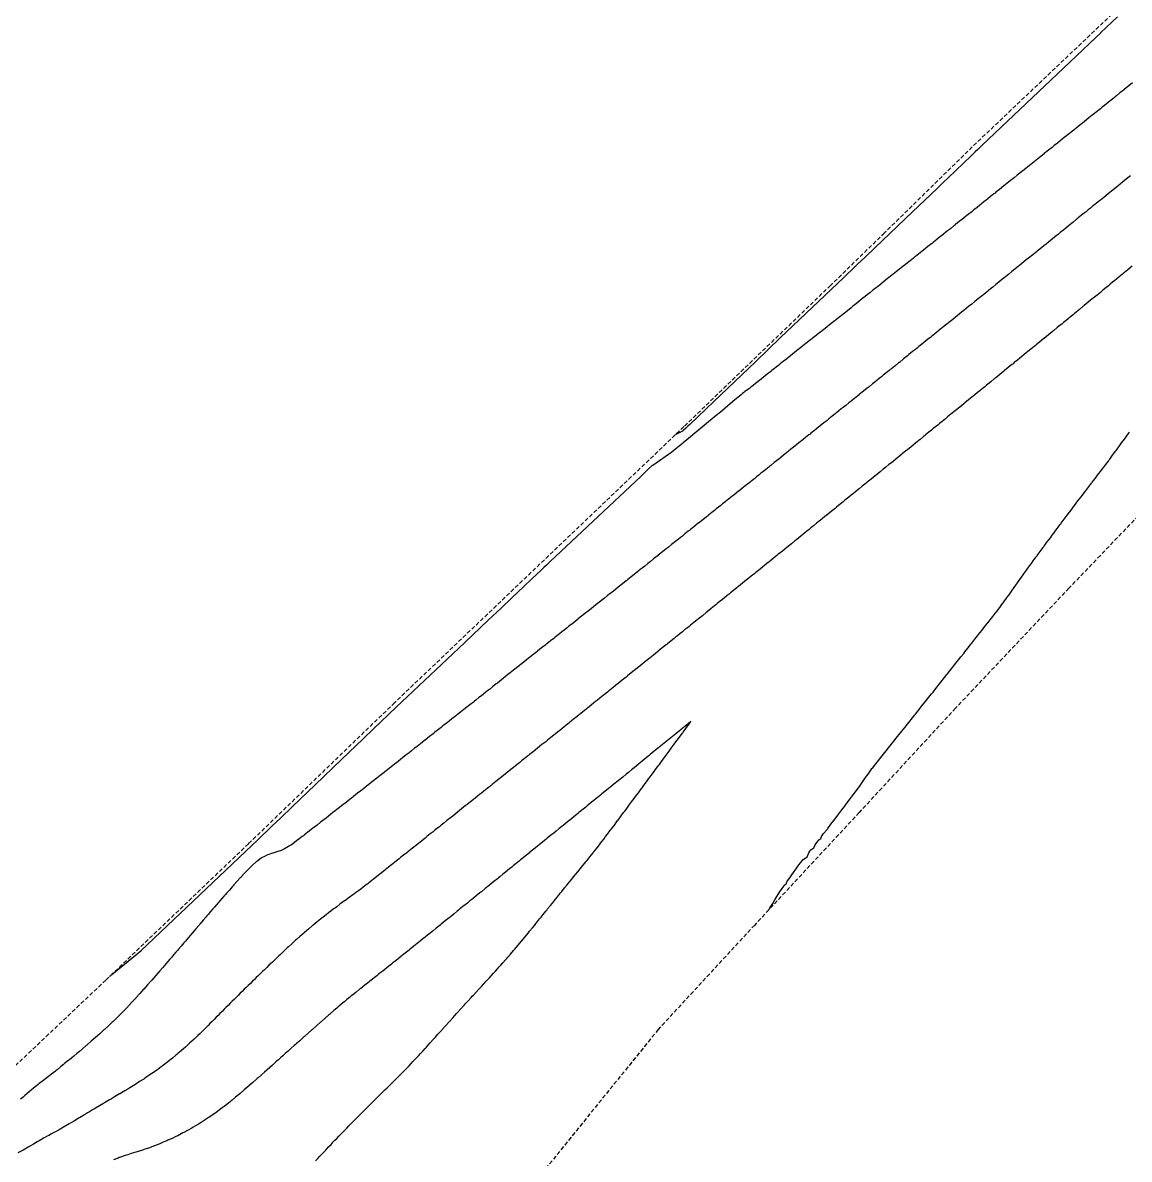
# Model space of a CAD drawing. Extents: x 6012137 to 6013842, y 2108997 to 2110704.
# Drawn here: x 6013451.6 to 6013589.3, y 2110347.5 to 2110488.9 of the extents above; entities that cross this region are included whole.
import ezdxf

# ---------------------------------------------------------------- set-up
doc = ezdxf.new("R2010")
doc.units = 0
doc.linetypes.add('HIDDENX2', pattern=[0.75, 0.5, -0.25])
doc.layers.get('0').update_dxf_attribs({"linetype": 'CONTINUOUS'})

msp = doc.modelspace()

# ---------------------------------------------------------------- linework, layer by layer
at = {"color": 6, "linetype": 'CONTINUOUS', "flags": 128}
for points in [[(6013587.8, 2110489.62), (6013585.72, 2110487.64), (6013585.69, 2110487.62), (6013585.12, 2110487.08), (6013582.67, 2110484.75), (6013570.97, 2110473.65), (6013570.6, 2110473.29), (6013570.42, 2110473.12), (6013570.12, 2110472.84), (6013569.52, 2110472.26), (6013568.72, 2110471.5), (6013567.62, 2110470.45), (6013566.03, 2110468.93), (6013565.37, 2110468.29), (6013562.32, 2110465.38), (6013559.49, 2110462.68), (6013557.67, 2110460.94), (6013556.41, 2110459.73), (6013555.47, 2110458.84), (6013554.75, 2110458.15), (6013554.18, 2110457.6), (6013553.71, 2110457.16), (6013552.23, 2110455.74), (6013545.87, 2110449.67), (6013544.36, 2110448.22), (6013542.78, 2110446.71), (6013537.6, 2110441.77), (6013534.62, 2110438.92), (6013534.37, 2110438.69), (6013534.28, 2110438.6), (6013534.23, 2110438.56), (6013534.2, 2110438.53), (6013534.18, 2110438.51), (6013534.17, 2110438.49), (6013534.16, 2110438.48), (6013534.15, 2110438.48), (6013534.15, 2110438.47), (6013534.14, 2110438.47), (6013534.14, 2110438.46), (6013534.13, 2110438.46), (6013534.13, 2110438.45), (6013534.13, 2110438.45), (6013533.8, 2110438.14), (6013533.8, 2110438.14), (6013533.79, 2110438.14), (6013533.79, 2110438.14), (6013533.79, 2110438.13), (6013533.78, 2110438.13), (6013533.77, 2110438.13), (6013533.77, 2110438.12), (6013533.76, 2110438.12), (6013533.75, 2110438.11), (6013533.73, 2110438.1), (6013533.7, 2110438.09), (6013532.86, 2110437.67), (6013532.85, 2110437.66), (6013532.85, 2110437.66)], [(6013589.68, 2110481.42), (6013589.23, 2110481.06), (6013588.68, 2110480.62), (6013588.68, 2110480.61), (6013588.67, 2110480.61), (6013588.12, 2110480.17), (6013587.68, 2110479.81), (6013587.57, 2110479.72), (6013587.43, 2110479.61), (6013587.01, 2110479.27), (6013586.68, 2110479.01), (6013586.46, 2110478.83), (6013586.18, 2110478.61), (6013585.9, 2110478.38), (6013585.68, 2110478.2), (6013585.35, 2110477.94), (6013584.94, 2110477.61), (6013584.8, 2110477.49), (6013584.68, 2110477.4), (6013584.24, 2110477.05), (6013583.7, 2110476.61), (6013583.69, 2110476.6), (6013583.68, 2110476.59), (6013583.13, 2110476.15), (6013582.68, 2110475.79), (6013582.58, 2110475.71), (6013582.45, 2110475.61), (6013582.02, 2110475.26), (6013581.68, 2110474.99), (6013581.47, 2110474.82), (6013581.2, 2110474.61), (6013580.91, 2110474.37), (6013580.68, 2110474.19), (6013580.36, 2110473.93), (6013579.95, 2110473.61), (6013579.8, 2110473.49), (6013579.68, 2110473.39), (6013579.25, 2110473.04), (6013578.7, 2110472.61), (6013578.69, 2110472.6), (6013578.68, 2110472.59), (6013578.13, 2110472.15), (6013577.68, 2110471.79), (6013577.58, 2110471.71), (6013577.45, 2110471.61), (6013577.02, 2110471.27), (6013576.68, 2110470.99), (6013576.46, 2110470.82), (6013576.19, 2110470.61), (6013575.91, 2110470.38), (6013575.68, 2110470.2), (6013575.35, 2110469.93), (6013574.94, 2110469.61), (6013574.8, 2110469.49), (6013574.68, 2110469.4), (6013573.69, 2110468.61), (6013573.68, 2110468.6), (6013573.13, 2110468.16), (6013572.68, 2110467.8), (6013572.58, 2110467.71), (6013572.44, 2110467.61), (6013572.02, 2110467.27), (6013571.68, 2110466.99), (6013571.46, 2110466.82), (6013571.2, 2110466.61), (6013570.91, 2110466.38), (6013570.68, 2110466.19), (6013570.35, 2110465.93), (6013569.95, 2110465.61), (6013569.8, 2110465.49), (6013569.68, 2110465.39), (6013569.24, 2110465.04), (6013568.7, 2110464.61), (6013568.69, 2110464.6), (6013568.68, 2110464.59), (6013568.13, 2110464.15), (6013567.68, 2110463.79), (6013567.58, 2110463.71), (6013567.45, 2110463.61), (6013567.02, 2110463.27), (6013566.68, 2110462.99), (6013566.46, 2110462.82), (6013566.19, 2110462.61), (6013565.91, 2110462.38), (6013565.68, 2110462.2), (6013565.35, 2110461.93), (6013564.94, 2110461.61), (6013564.8, 2110461.49), (6013564.68, 2110461.4), (6013564.24, 2110461.05), (6013563.68, 2110460.61), (6013563.68, 2110460.6), (6013563.68, 2110460.6), (6013563.12, 2110460.16), (6013562.68, 2110459.81), (6013562.57, 2110459.72), (6013562.42, 2110459.61), (6013562.01, 2110459.28), (6013561.68, 2110459.02), (6013561.45, 2110458.83), (6013561.17, 2110458.61), (6013560.9, 2110458.39), (6013560.68, 2110458.22), (6013560.34, 2110457.95), (6013559.91, 2110457.61), (6013559.78, 2110457.51), (6013559.68, 2110457.43), (6013559.22, 2110457.06), (6013558.68, 2110456.63), (6013558.67, 2110456.62), (6013558.65, 2110456.61), (6013558.11, 2110456.18), (6013557.68, 2110455.84), (6013557.55, 2110455.73), (6013557.39, 2110455.61), (6013557, 2110455.29), (6013556.68, 2110455.04), (6013556.44, 2110454.85), (6013556.14, 2110454.61), (6013555.88, 2110454.4), (6013555.68, 2110454.24), (6013555.33, 2110453.96), (6013554.89, 2110453.61), (6013554.77, 2110453.51), (6013554.68, 2110453.44), (6013554.22, 2110453.07), (6013553.68, 2110452.64), (6013553.66, 2110452.63), (6013553.63, 2110452.61), (6013553.1, 2110452.19), (6013552.68, 2110451.85), (6013552.54, 2110451.74), (6013552.37, 2110451.61), (6013551.99, 2110451.3), (6013551.68, 2110451.06), (6013551.43, 2110450.86), (6013551.11, 2110450.61), (6013550.87, 2110450.41), (6013550.68, 2110450.26), (6013550.31, 2110449.97), (6013549.85, 2110449.61), (6013549.76, 2110449.53), (6013549.68, 2110449.47), (6013549.2, 2110449.09), (6013548.68, 2110448.68), (6013548.59, 2110448.61), (6013547.68, 2110447.89), (6013547.33, 2110447.61), (6013546.97, 2110447.32), (6013546.68, 2110447.09), (6013546.06, 2110446.61), (6013545.85, 2110446.44), (6013545.68, 2110446.3), (6013544.8, 2110445.61), (6013544.73, 2110445.55), (6013544.68, 2110445.51), (6013544.22, 2110445.15), (6013543.48, 2110444.56), (6013542.79, 2110444.01), (6013542.48, 2110443.77), (6013542.31, 2110443.63), (6013542.2, 2110443.55), (6013542.12, 2110443.48), (6013542.07, 2110443.44), (6013542.02, 2110443.4), (6013541.91, 2110443.32), (6013541.47, 2110443.01), (6013541.4, 2110442.95), (6013541.31, 2110442.88), (6013541.18, 2110442.77), (6013540.98, 2110442.6), (6013540.62, 2110442.3), (6013540.42, 2110442.12), (6013539.98, 2110441.75), (6013539.01, 2110440.93), (6013538.68, 2110440.66), (6013538.62, 2110440.61), (6013537.68, 2110439.85), (6013537.4, 2110439.61), (6013536.68, 2110439.01), (6013536.2, 2110438.61), (6013535.68, 2110438.18), (6013534.98, 2110437.61), (6013534.68, 2110437.36), (6013533.77, 2110436.61), (6013533.68, 2110436.53), (6013533.27, 2110436.2), (6013532.86, 2110435.86), (6013532.36, 2110435.47), (6013529.99, 2110433.82), (6013529.9, 2110433.76), (6013529.49, 2110433.37), (6013528.87, 2110432.79), (6013528.77, 2110432.7), (6013528.5, 2110432.45), (6013517.24, 2110421.85), (6013517.03, 2110421.65), (6013516.78, 2110421.41), (6013516.47, 2110421.12), (6013516.08, 2110420.75), (6013515.59, 2110420.28), (6013514.92, 2110419.65), (6013513.98, 2110418.75), (6013512.47, 2110417.32), (6013511.14, 2110416.06), (6013509.53, 2110414.54), (6013506.62, 2110411.78), (6013504.41, 2110409.69), (6013498.08, 2110403.73), (6013496.19, 2110401.92), (6013495.24, 2110401.01), (6013493.97, 2110399.79), (6013492.19, 2110398.08), (6013491.29, 2110397.21), (6013488, 2110394.07), (6013485.18, 2110391.36), (6013483.64, 2110389.89), (6013482.66, 2110388.95), (6013481.99, 2110388.31), (6013481.49, 2110387.83), (6013481.11, 2110387.47), (6013480.81, 2110387.17), (6013480.11, 2110386.51), (6013470.43, 2110377.29), (6013466.33, 2110373.39), (6013466.31, 2110373.37), (6013462.71, 2110370.43), (6013462.6, 2110370.35), (6013462.54, 2110370.3), (6013462.5, 2110370.26), (6013462.47, 2110370.24), (6013462.45, 2110370.23), (6013462.43, 2110370.21), (6013462.4, 2110370.19)], [(6013589.43, 2110469.86), (6013589.11, 2110469.61), (6013588.87, 2110469.41), (6013588.68, 2110469.26), (6013587.88, 2110468.61), (6013587.68, 2110468.44), (6013587.22, 2110468.07), (6013586.68, 2110467.64), (6013586.66, 2110467.62), (6013586.64, 2110467.61), (6013586.11, 2110467.17), (6013585.68, 2110466.83), (6013585.56, 2110466.73), (6013585.41, 2110466.61), (6013585.01, 2110466.28), (6013584.68, 2110466.02), (6013584.45, 2110465.83), (6013584.17, 2110465.61), (6013583.9, 2110465.39), (6013583.68, 2110465.21), (6013583.35, 2110464.94), (6013582.94, 2110464.61), (6013582.8, 2110464.49), (6013582.68, 2110464.4), (6013582.24, 2110464.04), (6013581.7, 2110463.61), (6013581.69, 2110463.6), (6013581.68, 2110463.59), (6013581.14, 2110463.15), (6013580.68, 2110462.78), (6013580.59, 2110462.7), (6013580.47, 2110462.61), (6013580.03, 2110462.25), (6013579.68, 2110461.97), (6013579.48, 2110461.81), (6013579.23, 2110461.61), (6013578.93, 2110461.36), (6013578.68, 2110461.16), (6013578.37, 2110460.91), (6013577.99, 2110460.61), (6013577.82, 2110460.47), (6013577.68, 2110460.35), (6013577.27, 2110460.02), (6013576.76, 2110459.61), (6013576.71, 2110459.57), (6013576.68, 2110459.55), (6013576.16, 2110459.13), (6013575.68, 2110458.74), (6013575.61, 2110458.68), (6013575.52, 2110458.61), (6013575.06, 2110458.23), (6013574.68, 2110457.93), (6013574.28, 2110457.61), (6013573.68, 2110457.12), (6013573.4, 2110456.89), (6013573.05, 2110456.61), (6013572.84, 2110456.44), (6013572.68, 2110456.31), (6013572.29, 2110456), (6013571.81, 2110455.61), (6013571.74, 2110455.55), (6013571.68, 2110455.5), (6013571.18, 2110455.1), (6013570.68, 2110454.7), (6013570.63, 2110454.66), (6013570.57, 2110454.61), (6013570.08, 2110454.21), (6013569.68, 2110453.89), (6013569.52, 2110453.77), (6013569.32, 2110453.61), (6013568.97, 2110453.32), (6013568.68, 2110453.09), (6013568.41, 2110452.87), (6013568.08, 2110452.61), (6013567.86, 2110452.43), (6013567.68, 2110452.28), (6013567.31, 2110451.98), (6013566.84, 2110451.61), (6013566.75, 2110451.53), (6013566.68, 2110451.48), (6013566.2, 2110451.09), (6013565.68, 2110450.67), (6013565.65, 2110450.64), (6013565.6, 2110450.61), (6013565.09, 2110450.19), (6013564.68, 2110449.86), (6013564.54, 2110449.75), (6013564.36, 2110449.61), (6013563.98, 2110449.3), (6013563.68, 2110449.06), (6013563.43, 2110448.86), (6013563.12, 2110448.61), (6013562.88, 2110448.41), (6013562.68, 2110448.25), (6013562.32, 2110447.97), (6013561.87, 2110447.61), (6013561.77, 2110447.52), (6013561.68, 2110447.45), (6013561.21, 2110447.07), (6013560.68, 2110446.64), (6013560.66, 2110446.63), (6013560.63, 2110446.61), (6013560.1, 2110446.18), (6013559.68, 2110445.84), (6013559.55, 2110445.74), (6013559.39, 2110445.61), (6013559, 2110445.29), (6013558.68, 2110445.03), (6013558.44, 2110444.84), (6013558.15, 2110444.61), (6013557.89, 2110444.4), (6013557.68, 2110444.23), (6013557.34, 2110443.95), (6013556.91, 2110443.61), (6013556.78, 2110443.51), (6013556.68, 2110443.43), (6013556.23, 2110443.06), (6013555.68, 2110442.62), (6013555.67, 2110442.62), (6013555.66, 2110442.61), (6013555.12, 2110442.17), (6013554.68, 2110441.82), (6013554.56, 2110441.73), (6013554.41, 2110441.61), (6013554.01, 2110441.28), (6013553.68, 2110441.02), (6013553.45, 2110440.84), (6013553.16, 2110440.61), (6013552.9, 2110440.39), (6013552.68, 2110440.22), (6013552.34, 2110439.95), (6013551.92, 2110439.61), (6013551.79, 2110439.5), (6013551.68, 2110439.42), (6013551.23, 2110439.06), (6013550.68, 2110438.61), (6013550.68, 2110438.61), (6013550.67, 2110438.61), (6013550.12, 2110438.17), (6013549.68, 2110437.81), (6013549.57, 2110437.72), (6013549.42, 2110437.61), (6013549.01, 2110437.28), (6013548.68, 2110437.01), (6013548.18, 2110436.61), (6013547.68, 2110436.21), (6013547.35, 2110435.94), (6013546.93, 2110435.61), (6013546.79, 2110435.5), (6013546.68, 2110435.41), (6013546.24, 2110435.05), (6013545.68, 2110434.61), (6013545.68, 2110434.61), (6013545.68, 2110434.61), (6013545.12, 2110434.16), (6013544.68, 2110433.81), (6013544.57, 2110433.72), (6013544.43, 2110433.61), (6013544.01, 2110433.27), (6013543.68, 2110433), (6013543.46, 2110432.83), (6013543.18, 2110432.61), (6013542.9, 2110432.38), (6013542.68, 2110432.2), (6013542.35, 2110431.94), (6013541.94, 2110431.61), (6013541.79, 2110431.49), (6013541.68, 2110431.4), (6013541.24, 2110431.05), (6013540.69, 2110430.61), (6013540.68, 2110430.6), (6013540.68, 2110430.6), (6013540.13, 2110430.16), (6013539.68, 2110429.8), (6013539.57, 2110429.72), (6013539.43, 2110429.61), (6013539.01, 2110429.27), (6013538.68, 2110429.01), (6013538.46, 2110428.83), (6013538.18, 2110428.61), (6013537.9, 2110428.39), (6013537.68, 2110428.21), (6013537.35, 2110427.94), (6013536.92, 2110427.61), (6013536.79, 2110427.5), (6013536.68, 2110427.41), (6013536.23, 2110427.05), (6013535.68, 2110426.61), (6013535.68, 2110426.61), (6013535.67, 2110426.61), (6013535.12, 2110426.17), (6013534.68, 2110425.82), (6013534.56, 2110425.72), (6013534.42, 2110425.61), (6013534.01, 2110425.28), (6013533.68, 2110425.02), (6013533.45, 2110424.84), (6013533.16, 2110424.61), (6013532.89, 2110424.39), (6013532.68, 2110424.22), (6013532.34, 2110423.95), (6013531.91, 2110423.61), (6013531.78, 2110423.5), (6013531.68, 2110423.42), (6013531.23, 2110423.06), (6013530.68, 2110422.63), (6013530.67, 2110422.62), (6013530.66, 2110422.61), (6013530.11, 2110422.17), (6013529.68, 2110421.83), (6013529.56, 2110421.73), (6013529.4, 2110421.61), (6013529, 2110421.29), (6013528.68, 2110421.03), (6013528.44, 2110420.84), (6013528.15, 2110420.61), (6013527.89, 2110420.4), (6013527.68, 2110420.23), (6013527.33, 2110419.95), (6013526.9, 2110419.61), (6013526.78, 2110419.51), (6013526.68, 2110419.43), (6013526.22, 2110419.07), (6013525.68, 2110418.64), (6013525.66, 2110418.62), (6013525.64, 2110418.61), (6013525.11, 2110418.18), (6013524.68, 2110417.84), (6013524.55, 2110417.74), (6013524.38, 2110417.61), (6013523.99, 2110417.3), (6013523.68, 2110417.05), (6013523.43, 2110416.85), (6013523.12, 2110416.61), (6013522.88, 2110416.41), (6013522.68, 2110416.26), (6013522.32, 2110415.97), (6013521.86, 2110415.61), (6013521.76, 2110415.53), (6013521.68, 2110415.46), (6013520.99, 2110414.92), (6013520.68, 2110414.67), (6013520.64, 2110414.64), (6013520.6, 2110414.61), (6013520.09, 2110414.2), (6013519.68, 2110413.88), (6013519.53, 2110413.76), (6013519.34, 2110413.61), (6013518.97, 2110413.32), (6013518.68, 2110413.09), (6013518.41, 2110412.87), (6013518.08, 2110412.61), (6013517.86, 2110412.43), (6013517.68, 2110412.29), (6013517.3, 2110411.99), (6013516.82, 2110411.61), (6013516.74, 2110411.55), (6013516.68, 2110411.5), (6013516.18, 2110411.1), (6013515.68, 2110410.7), (6013515.63, 2110410.66), (6013515.56, 2110410.61), (6013515.07, 2110410.22), (6013514.68, 2110409.91), (6013514.51, 2110409.78), (6013514.3, 2110409.61), (6013513.95, 2110409.33), (6013513.68, 2110409.11), (6013513.4, 2110408.89), (6013513.04, 2110408.61), (6013512.84, 2110408.45), (6013512.68, 2110408.32), (6013512.28, 2110408), (6013511.78, 2110407.61), (6013511.72, 2110407.56), (6013511.68, 2110407.53), (6013511.17, 2110407.12), (6013510.68, 2110406.73), (6013510.61, 2110406.68), (6013510.52, 2110406.61), (6013510.05, 2110406.24), (6013509.68, 2110405.94), (6013509.49, 2110405.79), (6013509.25, 2110405.61), (6013508.93, 2110405.35), (6013508.68, 2110405.15), (6013508.38, 2110404.91), (6013507.99, 2110404.61), (6013507.82, 2110404.47), (6013507.68, 2110404.36), (6013507.26, 2110404.03), (6013506.72, 2110403.61), (6013506.7, 2110403.59), (6013506.68, 2110403.57), (6013506.14, 2110403.15), (6013505.68, 2110402.79), (6013505.58, 2110402.71), (6013505.45, 2110402.61), (6013505.02, 2110402.27), (6013504.68, 2110402), (6013504.46, 2110401.83), (6013504.18, 2110401.61), (6013503.9, 2110401.39), (6013503.68, 2110401.21), (6013503.34, 2110400.95), (6013502.91, 2110400.61), (6013502.78, 2110400.5), (6013502.68, 2110400.42), (6013502.22, 2110400.06), (6013501.68, 2110399.63), (6013501.66, 2110399.62), (6013501.64, 2110399.61), (6013501.11, 2110399.18), (6013500.68, 2110398.84), (6013500.55, 2110398.74), (6013500.38, 2110398.61), (6013499.99, 2110398.3), (6013499.68, 2110398.05), (6013499.43, 2110397.86), (6013499.11, 2110397.61), (6013498.87, 2110397.41), (6013498.68, 2110397.26), (6013498.31, 2110396.97), (6013497.85, 2110396.61), (6013497.76, 2110396.53), (6013497.68, 2110396.47), (6013497.2, 2110396.09), (6013496.68, 2110395.68), (6013496.64, 2110395.65), (6013496.58, 2110395.61), (6013496.08, 2110395.21), (6013495.68, 2110394.89), (6013495.52, 2110394.77), (6013495.31, 2110394.61), (6013494.96, 2110394.33), (6013494.68, 2110394.11), (6013494.4, 2110393.89), (6013494.04, 2110393.61), (6013493.84, 2110393.45), (6013493.68, 2110393.32), (6013493.28, 2110393.01), (6013492.77, 2110392.61), (6013492.72, 2110392.57), (6013492.68, 2110392.54), (6013492.16, 2110392.13), (6013491.68, 2110391.75), (6013491.6, 2110391.69), (6013491.5, 2110391.61), (6013491.04, 2110391.25), (6013490.68, 2110390.97), (6013490.48, 2110390.81), (6013490.22, 2110390.61), (6013489.92, 2110390.37), (6013489.68, 2110390.18), (6013489.36, 2110389.93), (6013488.94, 2110389.61), (6013488.8, 2110389.49), (6013488.68, 2110389.4), (6013488.24, 2110389.05), (6013487.68, 2110388.62), (6013487.67, 2110388.61), (6013487.67, 2110388.61), (6013487.11, 2110388.17), (6013486.68, 2110387.83), (6013486.55, 2110387.73), (6013486.39, 2110387.61), (6013485.99, 2110387.3), (6013485.68, 2110387.07), (6013485.42, 2110386.87), (6013485.05, 2110386.61), (6013484.83, 2110386.46), (6013484.68, 2110386.37), (6013484.2, 2110386.09), (6013483.68, 2110385.85), (6013483.48, 2110385.81), (6013482.86, 2110385.61), (6013482.72, 2110385.56), (6013482.68, 2110385.54), (6013481.97, 2110385.32), (6013481.68, 2110385.14), (6013481.31, 2110384.98), (6013480.88, 2110384.61), (6013480.76, 2110384.53), (6013480.68, 2110384.46), (6013480.22, 2110384.07), (6013479.77, 2110383.61), (6013479.72, 2110383.56), (6013479.68, 2110383.52), (6013479.23, 2110383.06), (6013478.81, 2110382.61), (6013478.75, 2110382.54), (6013478.68, 2110382.47), (6013478.27, 2110382.02), (6013477.9, 2110381.61), (6013477.79, 2110381.49), (6013477.68, 2110381.37), (6013477.33, 2110380.96), (6013477.01, 2110380.61), (6013476.86, 2110380.43), (6013476.68, 2110380.23), (6013476.39, 2110379.9), (6013476.14, 2110379.61), (6013475.92, 2110379.36), (6013475.68, 2110379.09), (6013475.46, 2110378.83), (6013475.27, 2110378.61), (6013475, 2110378.29), (6013474.68, 2110377.92), (6013474.54, 2110377.75), (6013474.41, 2110377.61), (6013474.07, 2110377.21), (6013473.68, 2110376.75), (6013473.61, 2110376.67), (6013473.56, 2110376.61), (6013473.15, 2110376.13), (6013472.71, 2110375.61), (6013472.7, 2110375.59), (6013472.68, 2110375.57), (6013472.24, 2110375.05), (6013471.86, 2110374.61), (6013471.78, 2110374.51), (6013471.68, 2110374.4), (6013471.32, 2110373.97), (6013471.01, 2110373.61), (6013470.86, 2110373.43), (6013470.68, 2110373.22), (6013470.4, 2110372.89), (6013470.16, 2110372.61), (6013469.94, 2110372.35), (6013469.68, 2110372.06), (6013469.47, 2110371.81), (6013469.29, 2110371.61), (6013469.01, 2110371.28), (6013468.68, 2110370.9), (6013468.42, 2110370.61), (6013467.68, 2110369.77), (6013467.6, 2110369.68), (6013467.54, 2110369.61), (6013467.13, 2110369.15), (6013466.68, 2110368.64), (6013466.66, 2110368.62), (6013466.65, 2110368.61), (6013466.19, 2110368.1), (6013465.75, 2110367.61), (6013465.72, 2110367.57), (6013465.68, 2110367.52), (6013465.24, 2110367.04), (6013464.84, 2110366.61), (6013464.76, 2110366.52), (6013464.68, 2110366.44), (6013464.28, 2110366.01), (6013463.88, 2110365.61), (6013463.78, 2110365.5), (6013463.68, 2110365.41), (6013463.28, 2110365.01), (6013462.86, 2110364.61), (6013462.76, 2110364.52), (6013462.68, 2110364.45), (6013462.25, 2110364.04), (6013461.78, 2110363.61), (6013461.73, 2110363.56), (6013461.68, 2110363.52), (6013461.21, 2110363.08), (6013460.68, 2110362.61), (6013460.68, 2110362.61), (6013460.68, 2110362.61), (6013460.15, 2110362.14), (6013459.68, 2110361.74), (6013459.61, 2110361.67), (6013459.53, 2110361.61), (6013459.07, 2110361.21), (6013458.68, 2110360.89), (6013458.53, 2110360.76), (6013458.34, 2110360.61), (6013457.98, 2110360.3), (6013457.68, 2110360.06), (6013457.43, 2110359.85), (6013457.13, 2110359.61), (6013456.88, 2110359.4), (6013456.68, 2110359.25), (6013456.33, 2110358.96), (6013455.89, 2110358.61), (6013455.77, 2110358.51), (6013455.68, 2110358.44), (6013455.22, 2110358.07), (6013454.68, 2110357.65), (6013454.66, 2110357.63), (6013454.63, 2110357.61), (6013454.1, 2110357.19), (6013453.68, 2110356.87), (6013453.54, 2110356.75), (6013453.35, 2110356.61), (6013452.98, 2110356.31), (6013452.68, 2110356.07), (6013452.43, 2110355.85), (6013452.14, 2110355.61), (6013451.89, 2110355.39), (6013451.68, 2110355.21), (6013451.35, 2110354.93)], [(6013589.66, 2110458.61), (6013589.12, 2110458.16), (6013588.68, 2110457.8), (6013588.57, 2110457.72), (6013588.44, 2110457.61), (6013588.02, 2110457.27), (6013587.68, 2110456.99), (6013587.47, 2110456.82), (6013587.21, 2110456.61), (6013586.92, 2110456.37), (6013586.68, 2110456.17), (6013586.37, 2110455.92), (6013585.99, 2110455.61), (6013585.82, 2110455.47), (6013585.68, 2110455.35), (6013585.27, 2110455.02), (6013584.77, 2110454.61), (6013584.72, 2110454.57), (6013584.68, 2110454.53), (6013584.17, 2110454.11), (6013583.68, 2110453.71), (6013583.62, 2110453.66), (6013583.55, 2110453.61), (6013583.07, 2110453.21), (6013582.68, 2110452.89), (6013582.52, 2110452.76), (6013582.33, 2110452.61), (6013581.97, 2110452.31), (6013581.68, 2110452.07), (6013581.42, 2110451.86), (6013581.11, 2110451.61), (6013580.87, 2110451.41), (6013580.68, 2110451.25), (6013580.32, 2110450.96), (6013579.89, 2110450.61), (6013579.77, 2110450.51), (6013579.68, 2110450.43), (6013579.22, 2110450.06), (6013578.68, 2110449.62), (6013578.67, 2110449.61), (6013578.67, 2110449.61), (6013578.12, 2110449.16), (6013577.68, 2110448.8), (6013577.57, 2110448.71), (6013577.44, 2110448.61), (6013577.02, 2110448.27), (6013576.68, 2110447.99), (6013576.47, 2110447.82), (6013576.21, 2110447.61), (6013575.92, 2110447.37), (6013575.68, 2110447.17), (6013575.37, 2110446.92), (6013574.98, 2110446.61), (6013574.82, 2110446.47), (6013574.68, 2110446.36), (6013573.75, 2110445.61), (6013573.68, 2110445.55), (6013573.16, 2110445.12), (6013572.68, 2110444.73), (6013572.61, 2110444.68), (6013572.52, 2110444.61), (6013572.06, 2110444.23), (6013571.68, 2110443.92), (6013571.51, 2110443.78), (6013571.3, 2110443.61), (6013570.96, 2110443.33), (6013570.68, 2110443.1), (6013570.41, 2110442.88), (6013570.07, 2110442.61), (6013569.86, 2110442.43), (6013569.68, 2110442.29), (6013569.3, 2110441.98), (6013568.84, 2110441.61), (6013568.75, 2110441.53), (6013568.68, 2110441.47), (6013568.2, 2110441.08), (6013567.68, 2110440.66), (6013567.65, 2110440.63), (6013567.62, 2110440.61), (6013567.1, 2110440.18), (6013566.68, 2110439.84), (6013566.55, 2110439.73), (6013566.4, 2110439.61), (6013566, 2110439.28), (6013565.68, 2110439.02), (6013565.45, 2110438.84), (6013565.17, 2110438.61), (6013564.9, 2110438.39), (6013564.68, 2110438.21), (6013564.35, 2110437.94), (6013563.94, 2110437.61), (6013563.8, 2110437.49), (6013563.68, 2110437.39), (6013563.25, 2110437.04), (6013562.71, 2110436.61), (6013562.69, 2110436.59), (6013562.68, 2110436.58), (6013562.14, 2110436.14), (6013561.68, 2110435.77), (6013561.59, 2110435.7), (6013561.48, 2110435.61), (6013561.04, 2110435.25), (6013560.68, 2110434.96), (6013560.49, 2110434.8), (6013560.24, 2110434.61), (6013559.93, 2110434.35), (6013559.68, 2110434.15), (6013559.38, 2110433.91), (6013559.01, 2110433.61), (6013558.83, 2110433.46), (6013558.68, 2110433.34), (6013558.28, 2110433.01), (6013557.78, 2110432.61), (6013557.72, 2110432.56), (6013557.68, 2110432.53), (6013557.17, 2110432.11), (6013556.68, 2110431.72), (6013556.62, 2110431.67), (6013556.55, 2110431.61), (6013556.07, 2110431.22), (6013555.68, 2110430.9), (6013555.52, 2110430.77), (6013555.31, 2110430.61), (6013554.96, 2110430.32), (6013554.68, 2110430.09), (6013554.41, 2110429.87), (6013554.08, 2110429.61), (6013553.86, 2110429.43), (6013553.68, 2110429.28), (6013553.31, 2110428.98), (6013552.85, 2110428.61), (6013552.76, 2110428.53), (6013552.68, 2110428.47), (6013552.2, 2110428.08), (6013551.68, 2110427.66), (6013551.65, 2110427.63), (6013551.62, 2110427.61), (6013551.1, 2110427.19), (6013550.68, 2110426.84), (6013550.55, 2110426.74), (6013550.39, 2110426.61), (6013550, 2110426.29), (6013549.68, 2110426.03), (6013549.45, 2110425.84), (6013549.15, 2110425.61), (6013548.89, 2110425.39), (6013548.68, 2110425.22), (6013547.92, 2110424.61), (6013547.68, 2110424.41), (6013547.24, 2110424.05), (6013546.68, 2110423.61), (6013546.68, 2110423.6), (6013546.68, 2110423.6), (6013546.13, 2110423.16), (6013545.68, 2110422.8), (6013545.58, 2110422.71), (6013545.45, 2110422.61), (6013545.02, 2110422.26), (6013544.68, 2110421.99), (6013544.47, 2110421.82), (6013544.21, 2110421.61), (6013543.92, 2110421.37), (6013543.68, 2110421.18), (6013543.36, 2110420.92), (6013542.97, 2110420.61), (6013542.81, 2110420.48), (6013542.68, 2110420.37), (6013542.26, 2110420.03), (6013541.73, 2110419.61), (6013541.7, 2110419.58), (6013541.68, 2110419.56), (6013541.15, 2110419.14), (6013540.68, 2110418.76), (6013540.6, 2110418.69), (6013540.49, 2110418.61), (6013540.04, 2110418.24), (6013539.68, 2110417.95), (6013539.49, 2110417.8), (6013539.26, 2110417.61), (6013538.94, 2110417.35), (6013538.68, 2110417.14), (6013538.38, 2110416.9), (6013538.02, 2110416.61), (6013537.83, 2110416.46), (6013537.68, 2110416.33), (6013537.28, 2110416.01), (6013536.78, 2110415.61), (6013536.72, 2110415.56), (6013536.68, 2110415.53), (6013536.17, 2110415.11), (6013535.68, 2110414.72), (6013535.54, 2110414.61), (6013534.68, 2110413.91), (6013534.51, 2110413.77), (6013534.31, 2110413.61), (6013533.96, 2110413.33), (6013533.68, 2110413.1), (6013533.41, 2110412.88), (6013533.07, 2110412.61), (6013532.85, 2110412.43), (6013532.68, 2110412.29), (6013532.3, 2110411.99), (6013531.83, 2110411.61), (6013531.75, 2110411.54), (6013531.68, 2110411.49), (6013531.19, 2110411.1), (6013530.68, 2110410.68), (6013530.64, 2110410.65), (6013530.58, 2110410.61), (6013530.08, 2110410.2), (6013529.68, 2110409.88), (6013529.53, 2110409.76), (6013529.34, 2110409.61), (6013528.97, 2110409.31), (6013528.68, 2110409.08), (6013528.42, 2110408.87), (6013528.09, 2110408.61), (6013527.87, 2110408.42), (6013527.68, 2110408.27), (6013527.31, 2110407.98), (6013526.85, 2110407.61), (6013526.76, 2110407.53), (6013526.68, 2110407.47), (6013526.2, 2110407.08), (6013525.68, 2110406.66), (6013525.65, 2110406.64), (6013525.61, 2110406.61), (6013525.09, 2110406.19), (6013524.68, 2110405.86), (6013524.54, 2110405.75), (6013524.37, 2110405.61), (6013523.99, 2110405.3), (6013523.68, 2110405.05), (6013523.43, 2110404.86), (6013523.12, 2110404.61), (6013522.88, 2110404.41), (6013522.68, 2110404.25), (6013522.32, 2110403.96), (6013521.88, 2110403.61), (6013521.77, 2110403.52), (6013521.68, 2110403.45), (6013520.88, 2110402.81), (6013520.68, 2110402.65), (6013520.66, 2110402.63), (6013520.63, 2110402.61), (6013520.1, 2110402.18), (6013519.68, 2110401.84), (6013519.55, 2110401.74), (6013519.39, 2110401.61), (6013519, 2110401.29), (6013518.68, 2110401.04), (6013518.44, 2110400.84), (6013518.14, 2110400.61), (6013517.89, 2110400.4), (6013517.68, 2110400.23), (6013517.33, 2110399.95), (6013516.9, 2110399.61), (6013516.78, 2110399.51), (6013516.68, 2110399.43), (6013516.22, 2110399.06), (6013515.68, 2110398.63), (6013515.67, 2110398.62), (6013515.65, 2110398.61), (6013515.11, 2110398.17), (6013514.68, 2110397.83), (6013514.56, 2110397.73), (6013514.4, 2110397.61), (6013514, 2110397.29), (6013513.68, 2110397.03), (6013513.45, 2110396.84), (6013513.15, 2110396.61), (6013512.89, 2110396.4), (6013512.68, 2110396.23), (6013512.33, 2110395.95), (6013511.9, 2110395.61), (6013511.78, 2110395.51), (6013511.68, 2110395.43), (6013511.22, 2110395.06), (6013510.68, 2110394.63), (6013510.67, 2110394.62), (6013510.65, 2110394.61), (6013510.11, 2110394.17), (6013509.68, 2110393.83), (6013509.56, 2110393.73), (6013509.41, 2110393.61), (6013509, 2110393.28), (6013508.68, 2110393.03), (6013508.45, 2110392.84), (6013508.16, 2110392.61), (6013507.89, 2110392.4), (6013507.68, 2110392.23), (6013507.34, 2110391.95), (6013506.9, 2110391.61), (6013506.78, 2110391.51), (6013506.68, 2110391.43), (6013506.22, 2110391.06), (6013505.68, 2110390.63), (6013505.67, 2110390.62), (6013505.65, 2110390.61), (6013505.11, 2110390.17), (6013504.68, 2110389.83), (6013504.56, 2110389.73), (6013504.4, 2110389.61), (6013504, 2110389.29), (6013503.68, 2110389.03), (6013503.45, 2110388.84), (6013503.15, 2110388.61), (6013502.89, 2110388.4), (6013502.68, 2110388.23), (6013502.33, 2110387.95), (6013501.9, 2110387.61), (6013501.78, 2110387.51), (6013501.68, 2110387.43), (6013501.22, 2110387.06), (6013500.68, 2110386.63), (6013500.67, 2110386.62), (6013500.65, 2110386.61), (6013500.11, 2110386.18), (6013499.68, 2110385.84), (6013499.55, 2110385.73), (6013499.39, 2110385.61), (6013499, 2110385.29), (6013498.68, 2110385.04), (6013498.44, 2110384.85), (6013498.14, 2110384.61), (6013497.88, 2110384.4), (6013497.68, 2110384.24), (6013497.33, 2110383.96), (6013496.88, 2110383.61), (6013496.77, 2110383.52), (6013496.68, 2110383.45), (6013496.21, 2110383.07), (6013495.68, 2110382.65), (6013495.62, 2110382.61), (6013494.68, 2110381.86), (6013494.54, 2110381.75), (6013494.35, 2110381.61), (6013493.97, 2110381.31), (6013493.68, 2110381.09), (6013493.4, 2110380.88), (6013493.03, 2110380.61), (6013492.83, 2110380.46), (6013492.68, 2110380.35), (6013492.25, 2110380.03), (6013491.68, 2110379.62), (6013491.67, 2110379.61), (6013491.66, 2110379.61), (6013491.09, 2110379.19), (6013490.68, 2110378.89), (6013490.52, 2110378.77), (6013490.3, 2110378.61), (6013489.95, 2110378.34), (6013489.68, 2110378.13), (6013489.38, 2110377.9), (6013489, 2110377.61), (6013488.82, 2110377.46), (6013488.68, 2110377.35), (6013488.27, 2110377.02), (6013487.76, 2110376.61), (6013487.72, 2110376.57), (6013487.68, 2110376.54), (6013487.17, 2110376.11), (6013486.68, 2110375.69), (6013486.64, 2110375.65), (6013486.58, 2110375.61), (6013486.1, 2110375.19), (6013485.68, 2110374.81), (6013485.57, 2110374.71), (6013485.45, 2110374.61), (6013485.05, 2110374.24), (6013484.68, 2110373.9), (6013484.53, 2110373.76), (6013484.37, 2110373.61), (6013484.01, 2110373.27), (6013483.68, 2110372.96), (6013483.5, 2110372.79), (6013483.31, 2110372.61), (6013482.99, 2110372.3), (6013482.68, 2110372.01), (6013482.48, 2110371.81), (6013482.26, 2110371.61), (6013481.97, 2110371.32), (6013481.68, 2110371.05), (6013481.46, 2110370.83), (6013481.23, 2110370.61), (6013480.95, 2110370.34), (6013480.68, 2110370.08), (6013480.44, 2110369.84), (6013480.2, 2110369.61), (6013479.94, 2110369.35), (6013479.68, 2110369.1), (6013479.43, 2110368.85), (6013479.18, 2110368.61), (6013478.93, 2110368.36), (6013478.68, 2110368.12), (6013478.42, 2110367.86), (6013478.17, 2110367.61), (6013477.92, 2110367.36), (6013477.68, 2110367.12), (6013477.42, 2110366.87), (6013477.16, 2110366.61), (6013476.92, 2110366.37), (6013476.68, 2110366.13), (6013476.42, 2110365.87), (6013476.16, 2110365.61), (6013475.92, 2110365.37), (6013475.68, 2110365.13), (6013475.42, 2110364.87), (6013475.17, 2110364.61), (6013474.92, 2110364.36), (6013474.68, 2110364.12), (6013474.43, 2110363.86), (6013474.18, 2110363.61), (6013473.93, 2110363.36), (6013473.68, 2110363.12), (6013473.42, 2110362.86), (6013473.15, 2110362.61), (6013472.91, 2110362.38), (6013472.68, 2110362.16), (6013472.39, 2110361.89), (6013472.08, 2110361.61), (6013471.87, 2110361.42), (6013471.68, 2110361.26), (6013471.34, 2110360.95), (6013470.93, 2110360.61), (6013470.79, 2110360.49), (6013470.68, 2110360.4), (6013470.25, 2110360.04), (6013469.7, 2110359.61), (6013469.69, 2110359.6), (6013469.68, 2110359.59), (6013469.13, 2110359.16), (6013468.68, 2110358.83), (6013468.37, 2110358.61), (6013467.68, 2110358.12), (6013467.37, 2110357.91), (6013466.91, 2110357.61), (6013466.77, 2110357.51), (6013466.68, 2110357.45), (6013466.17, 2110357.12), (6013465.68, 2110356.81), (6013465.55, 2110356.73), (6013465.35, 2110356.61), (6013464.94, 2110356.35), (6013464.68, 2110356.2), (6013464.31, 2110355.97), (6013463.7, 2110355.61), (6013463.69, 2110355.6), (6013463.68, 2110355.6), (6013463.06, 2110355.22), (6013462.68, 2110355), (6013462.43, 2110354.85), (6013462.02, 2110354.61), (6013461.8, 2110354.48), (6013461.68, 2110354.41), (6013461.18, 2110354.11), (6013460.68, 2110353.83), (6013460.54, 2110353.74), (6013460.32, 2110353.61), (6013459.92, 2110353.37), (6013459.68, 2110353.23), (6013459.29, 2110352.99), (6013458.68, 2110352.62), (6013458.67, 2110352.62), (6013458.65, 2110352.61), (6013458.05, 2110352.24), (6013457.68, 2110352.02), (6013457.42, 2110351.86), (6013456.98, 2110351.61), (6013456.79, 2110351.5), (6013456.68, 2110351.44), (6013456.15, 2110351.13), (6013455.68, 2110350.88), (6013455.51, 2110350.78), (6013455.19, 2110350.61), (6013454.86, 2110350.43), (6013454.68, 2110350.33), (6013454.22, 2110350.07), (6013453.68, 2110349.77), (6013453.58, 2110349.71), (6013453.41, 2110349.61), (6013452.95, 2110349.33), (6013452.68, 2110349.18), (6013452.32, 2110348.97), (6013451.68, 2110348.61), (6013451.68, 2110348.61), (6013451.68, 2110348.61), (6013451.03, 2110348.25)], [(6013544.4, 2110378.46), (6013544.43, 2110378.5), (6013544.46, 2110378.54), (6013544.49, 2110378.6), (6013544.53, 2110378.66), (6013544.58, 2110378.75), (6013544.66, 2110378.86), (6013544.76, 2110379.03), (6013544.92, 2110379.29), (6013545.2, 2110379.75), (6013545.76, 2110380.69), (6013546.42, 2110381.61), (6013546.58, 2110381.71), (6013546.68, 2110381.97), (6013547.13, 2110382.61), (6013547.68, 2110383.39), (6013547.83, 2110383.61), (6013548.18, 2110384.1), (6013548.59, 2110384.61), (6013548.68, 2110384.72), (6013549.19, 2110385.1), (6013549.4, 2110385.61), (6013549.53, 2110385.8), (6013549.68, 2110385.96), (6013550.05, 2110386.24), (6013550.2, 2110386.61), (6013550.68, 2110387.22), (6013550.89, 2110387.39), (6013550.99, 2110387.61), (6013551.26, 2110388.02), (6013551.68, 2110388.51), (6013551.73, 2110388.55), (6013551.76, 2110388.61), (6013552.14, 2110389.15), (6013552.51, 2110389.61), (6013552.68, 2110389.83), (6013553.01, 2110390.28), (6013553.27, 2110390.61), (6013553.68, 2110391.15), (6013553.88, 2110391.41), (6013554.03, 2110391.61), (6013554.68, 2110392.47), (6013554.74, 2110392.55), (6013554.78, 2110392.61), (6013555.11, 2110393.04), (6013555.79, 2110393.99), (6013556.47, 2110394.96), (6013556.78, 2110395.38), (6013556.95, 2110395.62), (6013557.05, 2110395.78), (6013557.12, 2110395.87), (6013557.27, 2110396.08), (6013557.32, 2110396.14), (6013557.76, 2110396.69), (6013560.62, 2110400.27), (6013560.99, 2110400.74), (6013561.38, 2110401.23), (6013561.68, 2110401.61), (6013561.68, 2110401.61), (6013561.68, 2110401.61), (6013562.48, 2110402.61), (6013562.57, 2110402.72), (6013562.68, 2110402.86), (6013563.28, 2110403.61), (6013563.45, 2110403.83), (6013563.68, 2110404.12), (6013564.07, 2110404.61), (6013564.34, 2110404.95), (6013564.68, 2110405.37), (6013564.87, 2110405.61), (6013565.23, 2110406.06), (6013565.66, 2110406.61), (6013565.67, 2110406.62), (6013565.68, 2110406.63), (6013566.45, 2110407.61), (6013566.55, 2110407.73), (6013566.68, 2110407.89), (6013567.24, 2110408.61), (6013567.44, 2110408.85), (6013567.68, 2110409.16), (6013568.04, 2110409.61), (6013568.32, 2110409.97), (6013568.68, 2110410.42), (6013568.83, 2110410.61), (6013569.2, 2110411.08), (6013569.62, 2110411.61), (6013569.64, 2110411.64), (6013569.68, 2110411.69), (6013570.08, 2110412.2), (6013570.4, 2110412.61), (6013570.53, 2110412.76), (6013570.68, 2110412.96), (6013570.97, 2110413.32), (6013571.19, 2110413.61), (6013571.41, 2110413.88), (6013571.68, 2110414.23), (6013571.85, 2110414.44), (6013571.98, 2110414.61), (6013572.29, 2110415), (6013572.68, 2110415.51), (6013572.72, 2110415.56), (6013572.76, 2110415.61), (6013573.16, 2110416.13), (6013573.52, 2110416.61), (6013573.59, 2110416.7), (6013573.68, 2110416.83), (6013574.01, 2110417.27), (6013574.25, 2110417.61), (6013574.43, 2110417.85), (6013574.68, 2110418.2), (6013574.97, 2110418.61), (6013575.68, 2110419.61), (6013575.68, 2110419.61), (6013575.68, 2110419.61), (6013576.1, 2110420.19), (6013576.39, 2110420.61), (6013576.51, 2110420.78), (6013576.68, 2110421.02), (6013576.92, 2110421.36), (6013577.1, 2110421.61), (6013577.34, 2110421.95), (6013577.68, 2110422.42), (6013577.76, 2110422.53), (6013577.82, 2110422.61), (6013578.18, 2110423.1), (6013578.55, 2110423.61), (6013578.61, 2110423.68), (6013578.68, 2110423.78), (6013579.03, 2110424.25), (6013579.3, 2110424.61), (6013579.46, 2110424.82), (6013579.68, 2110425.12), (6013579.89, 2110425.4), (6013580.05, 2110425.61), (6013580.32, 2110425.97), (6013580.68, 2110426.45), (6013580.75, 2110426.54), (6013580.8, 2110426.61), (6013581.18, 2110427.11), (6013581.55, 2110427.61), (6013581.61, 2110427.68), (6013581.68, 2110427.78), (6013582.04, 2110428.25), (6013582.31, 2110428.61), (6013582.47, 2110428.82), (6013582.68, 2110429.1), (6013582.9, 2110429.39), (6013583.06, 2110429.61), (6013583.33, 2110429.96), (6013583.68, 2110430.42), (6013583.76, 2110430.53), (6013583.82, 2110430.61), (6013584.19, 2110431.09), (6013584.58, 2110431.61), (6013584.62, 2110431.66), (6013584.68, 2110431.74), (6013585.06, 2110432.23), (6013585.34, 2110432.61), (6013585.49, 2110432.8), (6013585.68, 2110433.05), (6013585.92, 2110433.36), (6013586.11, 2110433.61), (6013586.36, 2110433.93), (6013586.68, 2110434.36), (6013586.78, 2110434.5), (6013586.86, 2110434.61), (6013587.21, 2110435.07), (6013587.6, 2110435.61), (6013587.68, 2110435.71), (6013588.06, 2110436.23), (6013588.33, 2110436.61), (6013588.68, 2110437.08), (6013588.9, 2110437.38), (6013589.06, 2110437.61), (6013589.32, 2110437.96)], [(6013533.73, 2110400.55), (6013533.77, 2110400.61), (6013533.91, 2110400.79), (6013534.32, 2110401.35), (6013534.51, 2110401.62), (6013534.61, 2110401.75), (6013534.66, 2110401.83), (6013534.7, 2110401.88), (6013534.73, 2110401.92), (6013534.75, 2110401.94), (6013534.75, 2110401.95), (6013534.71, 2110401.92), (6013534, 2110401.34), (6013533.92, 2110401.27), (6013533.81, 2110401.18), (6013533.63, 2110401.03), (6013533.52, 2110400.94), (6013533.32, 2110400.78), (6013532.65, 2110400.24), (6013530.81, 2110398.74), (6013530.68, 2110398.63), (6013530.67, 2110398.62), (6013530.65, 2110398.61), (6013529.68, 2110397.82), (6013529.57, 2110397.72), (6013529.42, 2110397.61), (6013528.68, 2110397), (6013528.46, 2110396.82), (6013528.2, 2110396.61), (6013527.68, 2110396.19), (6013527.36, 2110395.93), (6013526.97, 2110395.61), (6013526.68, 2110395.37), (6013526.26, 2110395.03), (6013525.74, 2110394.61), (6013525.68, 2110394.56), (6013525.16, 2110394.13), (6013524.68, 2110393.74), (6013524.61, 2110393.68), (6013524.51, 2110393.61), (6013524.05, 2110393.23), (6013523.68, 2110392.93), (6013523.5, 2110392.78), (6013523.28, 2110392.61), (6013522.95, 2110392.34), (6013522.68, 2110392.11), (6013522.4, 2110391.89), (6013522.05, 2110391.61), (6013521.85, 2110391.44), (6013521.68, 2110391.3), (6013520.82, 2110390.61), (6013520.68, 2110390.49), (6013520.19, 2110390.09), (6013519.68, 2110389.68), (6013519.64, 2110389.65), (6013519.59, 2110389.61), (6013519.09, 2110389.2), (6013518.68, 2110388.87), (6013518.53, 2110388.75), (6013518.35, 2110388.61), (6013517.98, 2110388.3), (6013517.68, 2110388.06), (6013517.43, 2110387.86), (6013517.12, 2110387.61), (6013516.88, 2110387.41), (6013516.68, 2110387.25), (6013516.32, 2110386.96), (6013515.88, 2110386.61), (6013515.77, 2110386.52), (6013515.68, 2110386.44), (6013515.22, 2110386.07), (6013514.68, 2110385.63), (6013514.67, 2110385.62), (6013514.65, 2110385.61), (6013514.12, 2110385.17), (6013513.68, 2110384.82), (6013513.56, 2110384.72), (6013513.42, 2110384.61), (6013513.01, 2110384.27), (6013512.68, 2110384), (6013512.46, 2110383.83), (6013512.19, 2110383.61), (6013511.91, 2110383.38), (6013511.68, 2110383.19), (6013511.36, 2110382.93), (6013510.96, 2110382.61), (6013510.81, 2110382.48), (6013510.68, 2110382.38), (6013510.25, 2110382.03), (6013509.73, 2110381.61), (6013509.7, 2110381.59), (6013509.68, 2110381.57), (6013509.15, 2110381.14), (6013508.68, 2110380.76), (6013508.6, 2110380.69), (6013508.49, 2110380.61), (6013508.04, 2110380.24), (6013507.68, 2110379.95), (6013507.49, 2110379.8), (6013507.26, 2110379.61), (6013506.94, 2110379.35), (6013506.68, 2110379.14), (6013506.39, 2110378.9), (6013506.02, 2110378.61), (6013505.83, 2110378.45), (6013505.68, 2110378.33), (6013505.28, 2110378.01), (6013504.78, 2110377.61), (6013504.73, 2110377.56), (6013504.68, 2110377.52), (6013504.17, 2110377.12), (6013503.68, 2110376.72), (6013503.62, 2110376.67), (6013503.54, 2110376.61), (6013503.06, 2110376.22), (6013502.68, 2110375.91), (6013502.51, 2110375.78), (6013502.3, 2110375.61), (6013501.96, 2110375.33), (6013501.68, 2110375.11), (6013501.4, 2110374.88), (6013501.06, 2110374.61), (6013500.85, 2110374.44), (6013500.68, 2110374.3), (6013500.29, 2110373.99), (6013499.82, 2110373.61), (6013499.74, 2110373.55), (6013499.68, 2110373.5), (6013499.19, 2110373.1), (6013498.68, 2110372.69), (6013498.63, 2110372.65), (6013498.58, 2110372.61), (6013498.08, 2110372.21), (6013497.68, 2110371.89), (6013497.52, 2110371.76), (6013497.33, 2110371.61), (6013496.97, 2110371.32), (6013496.68, 2110371.09), (6013496.41, 2110370.88), (6013496.06, 2110370.61), (6013495.85, 2110370.44), (6013495.68, 2110370.3), (6013494.79, 2110369.61), (6013494.68, 2110369.52), (6013494.17, 2110369.12), (6013493.68, 2110368.73), (6013493.61, 2110368.68), (6013493.52, 2110368.61), (6013493.06, 2110368.23), (6013492.68, 2110367.93), (6013492.5, 2110367.78), (6013492.29, 2110367.61), (6013491.95, 2110367.33), (6013491.68, 2110367.11), (6013491.41, 2110366.88), (6013491.09, 2110366.61), (6013490.87, 2110366.42), (6013490.68, 2110366.26), (6013490.33, 2110365.96), (6013489.93, 2110365.61), (6013489.79, 2110365.49), (6013489.68, 2110365.39), (6013489.26, 2110365.02), (6013488.79, 2110364.61), (6013488.73, 2110364.56), (6013488.68, 2110364.51), (6013488.2, 2110364.09), (6013487.68, 2110363.63), (6013487.67, 2110363.62), (6013487.65, 2110363.61), (6013487.14, 2110363.15), (6013486.68, 2110362.75), (6013486.61, 2110362.68), (6013486.52, 2110362.61), (6013486.08, 2110362.21), (6013485.68, 2110361.86), (6013485.55, 2110361.74), (6013485.4, 2110361.61), (6013485.02, 2110361.27), (6013484.68, 2110360.96), (6013484.49, 2110360.79), (6013484.28, 2110360.61), (6013483.97, 2110360.32), (6013483.68, 2110360.07), (6013483.44, 2110359.85), (6013483.17, 2110359.61), (6013482.91, 2110359.38), (6013482.68, 2110359.17), (6013482.05, 2110358.61), (6013481.68, 2110358.28), (6013481.32, 2110357.96), (6013480.92, 2110357.61), (6013480.79, 2110357.5), (6013480.68, 2110357.4), (6013480.26, 2110357.03), (6013479.77, 2110356.61), (6013479.72, 2110356.56), (6013479.68, 2110356.53), (6013479.19, 2110356.1), (6013478.68, 2110355.66), (6013478.65, 2110355.63), (6013478.62, 2110355.61), (6013478.11, 2110355.18), (6013477.68, 2110354.82), (6013477.56, 2110354.72), (6013477.41, 2110354.61), (6013477, 2110354.28), (6013476.68, 2110354.03), (6013476.44, 2110353.85), (6013476.11, 2110353.61), (6013475.86, 2110353.42), (6013475.68, 2110353.29), (6013475.28, 2110353.01), (6013474.69, 2110352.61), (6013474.68, 2110352.6), (6013474.68, 2110352.6), (6013474.08, 2110352.2), (6013473.68, 2110351.95), (6013473.47, 2110351.82), (6013473.11, 2110351.61), (6013472.84, 2110351.44), (6013472.68, 2110351.35), (6013472.21, 2110351.08), (6013471.68, 2110350.79), (6013471.56, 2110350.73), (6013471.32, 2110350.61), (6013470.9, 2110350.39), (6013470.68, 2110350.29), (6013470.22, 2110350.06), (6013469.68, 2110349.82), (6013469.53, 2110349.75), (6013469.19, 2110349.61), (6013468.83, 2110349.45), (6013468.68, 2110349.4), (6013468.35, 2110349.27), (6013467.68, 2110349.01), (6013467.39, 2110348.9), (6013466.68, 2110348.66), (6013466.64, 2110348.65), (6013466.52, 2110348.61), (6013465.88, 2110348.4), (6013465.68, 2110348.34), (6013465.13, 2110348.16), (6013464.68, 2110348.02), (6013464.38, 2110347.91), (6013463.68, 2110347.68), (6013463.63, 2110347.66), (6013463.49, 2110347.61), (6013462.9, 2110347.39)], [(6013488.03, 2110347.26), (6013488.36, 2110347.61), (6013488.52, 2110347.77), (6013488.68, 2110347.94), (6013489.01, 2110348.28), (6013489.32, 2110348.61), (6013489.49, 2110348.79), (6013489.68, 2110349), (6013489.98, 2110349.31), (6013490.26, 2110349.61), (6013490.46, 2110349.82), (6013490.68, 2110350.05), (6013490.95, 2110350.33), (6013491.22, 2110350.61), (6013491.44, 2110350.84), (6013491.68, 2110351.09), (6013491.94, 2110351.35), (6013492.19, 2110351.61), (6013492.43, 2110351.85), (6013492.68, 2110352.11), (6013492.93, 2110352.36), (6013493.18, 2110352.61), (6013493.43, 2110352.86), (6013493.68, 2110353.11), (6013493.93, 2110353.36), (6013494.18, 2110353.61), (6013494.43, 2110353.86), (6013494.68, 2110354.11), (6013495.18, 2110354.61), (6013495.68, 2110355.11), (6013495.93, 2110355.36), (6013496.19, 2110355.61), (6013496.44, 2110355.85), (6013496.68, 2110356.09), (6013496.94, 2110356.35), (6013497.21, 2110356.61), (6013497.45, 2110356.84), (6013497.68, 2110357.07), (6013497.95, 2110357.34), (6013498.22, 2110357.61), (6013498.45, 2110357.84), (6013498.68, 2110358.07), (6013498.95, 2110358.34), (6013499.21, 2110358.61), (6013499.44, 2110358.85), (6013499.68, 2110359.1), (6013499.93, 2110359.36), (6013500.16, 2110359.61), (6013500.41, 2110359.87), (6013500.68, 2110360.16), (6013500.9, 2110360.39), (6013501.1, 2110360.61), (6013501.38, 2110360.91), (6013501.68, 2110361.24), (6013501.85, 2110361.43), (6013502.01, 2110361.61), (6013502.33, 2110361.96), (6013502.68, 2110362.35), (6013502.8, 2110362.48), (6013502.92, 2110362.61), (6013503.28, 2110363.01), (6013503.68, 2110363.46), (6013503.75, 2110363.54), (6013503.82, 2110363.61), (6013504.22, 2110364.06), (6013504.68, 2110364.58), (6013504.7, 2110364.59), (6013504.71, 2110364.61), (6013505.17, 2110365.12), (6013505.6, 2110365.61), (6013505.64, 2110365.65), (6013505.68, 2110365.7), (6013506.11, 2110366.18), (6013506.51, 2110366.61), (6013506.59, 2110366.7), (6013506.68, 2110366.8), (6013507.07, 2110367.22), (6013507.43, 2110367.61), (6013507.55, 2110367.74), (6013507.68, 2110367.88), (6013508.35, 2110368.61), (6013508.68, 2110368.96), (6013508.99, 2110369.3), (6013509.27, 2110369.61), (6013509.47, 2110369.82), (6013509.68, 2110370.05), (6013509.94, 2110370.34), (6013510.19, 2110370.61), (6013510.42, 2110370.86), (6013510.68, 2110371.15), (6013510.9, 2110371.39), (6013511.1, 2110371.61), (6013511.37, 2110371.91), (6013511.68, 2110372.27), (6013511.84, 2110372.45), (6013511.98, 2110372.61), (6013512.3, 2110372.99), (6013512.68, 2110373.43), (6013512.76, 2110373.53), (6013512.83, 2110373.61), (6013513.22, 2110374.07), (6013513.67, 2110374.61), (6013513.67, 2110374.61), (6013513.68, 2110374.62), (6013514.13, 2110375.16), (6013514.5, 2110375.61), (6013514.58, 2110375.71), (6013514.68, 2110375.83), (6013515.03, 2110376.26), (6013515.31, 2110376.61), (6013515.47, 2110376.81), (6013515.68, 2110377.07), (6013515.92, 2110377.37), (6013516.11, 2110377.61), (6013516.36, 2110377.92), (6013516.68, 2110378.32), (6013516.81, 2110378.48), (6013516.91, 2110378.61), (6013517.26, 2110379.03), (6013517.68, 2110379.56), (6013517.7, 2110379.59), (6013517.72, 2110379.61), (6013518.15, 2110380.14), (6013518.52, 2110380.61), (6013518.59, 2110380.69), (6013518.68, 2110380.8), (6013519.04, 2110381.24), (6013519.34, 2110381.61), (6013519.49, 2110381.79), (6013519.68, 2110382.03), (6013519.94, 2110382.34), (6013520.16, 2110382.61), (6013520.39, 2110382.89), (6013520.68, 2110383.25), (6013520.84, 2110383.45), (6013520.97, 2110383.61), (6013521.68, 2110384.49), (6013521.73, 2110384.55), (6013521.78, 2110384.61), (6013522.18, 2110385.11), (6013522.58, 2110385.61), (6013522.62, 2110385.66), (6013522.68, 2110385.74), (6013523.07, 2110386.22), (6013523.37, 2110386.61), (6013523.51, 2110386.78), (6013523.68, 2110387.01), (6013523.94, 2110387.34), (6013524.14, 2110387.61), (6013524.37, 2110387.91), (6013524.68, 2110388.33), (6013524.8, 2110388.49), (6013524.89, 2110388.61), (6013525.23, 2110389.06), (6013525.63, 2110389.61), (6013525.65, 2110389.63), (6013525.68, 2110389.67), (6013526.08, 2110390.21), (6013526.38, 2110390.61), (6013526.51, 2110390.78), (6013526.68, 2110391.01), (6013526.93, 2110391.35), (6013527.12, 2110391.61), (6013527.36, 2110391.93), (6013527.68, 2110392.36), (6013527.79, 2110392.5), (6013527.87, 2110392.61), (6013528.21, 2110393.07), (6013528.61, 2110393.61), (6013528.64, 2110393.65), (6013528.68, 2110393.7), (6013529.07, 2110394.22), (6013529.35, 2110394.61), (6013529.49, 2110394.8), (6013529.68, 2110395.05), (6013529.92, 2110395.37), (6013530.09, 2110395.61), (6013530.34, 2110395.95), (6013530.68, 2110396.41), (6013530.77, 2110396.52), (6013530.83, 2110396.61), (6013531.19, 2110397.1), (6013531.57, 2110397.61), (6013531.68, 2110397.76), (6013532.04, 2110398.25), (6013532.3, 2110398.61), (6013532.68, 2110399.12), (6013532.89, 2110399.4), (6013533.04, 2110399.61), (6013533.68, 2110400.48), (6013533.73, 2110400.55)]]:
    msp.add_lwpolyline(points, dxfattribs=at)
at = {"color": 2, "linetype": 'HIDDENX2'}
for points in [[(6013660, 2110497.65, 9.48), (6013646.61, 2110484.83, 9.41), (6013610.68, 2110448.61, 9.24), (6013585.68, 2110422.61, 9.12), (6013581.77, 2110418.53, 9.11), (6013567.68, 2110403.61, 9.06), (6013555.68, 2110390.61, 9.03), (6013542.68, 2110376.61, 9), (6013530.68, 2110363.61, 8.97), (6013454.68, 2110269.61, 8.53), (6013449.68, 2110262.61, 8.48)], [(6013443.62, 2110352.4, 9.98), (6013461.99, 2110369.79, 10.2), (6013479.73, 2110386.75, 10.33), (6013497.71, 2110404.11, 10.51), (6013533.95, 2110438.71, 10.81), (6013552.03, 2110456.13, 10.94), (6013558.68, 2110462.61, 10.99), (6013569.91, 2110473.61, 10.86), (6013588.02, 2110490.81, 11)]]:
    msp.add_polyline3d(points, dxfattribs=at)

doc.saveas('drawing.dxf')
